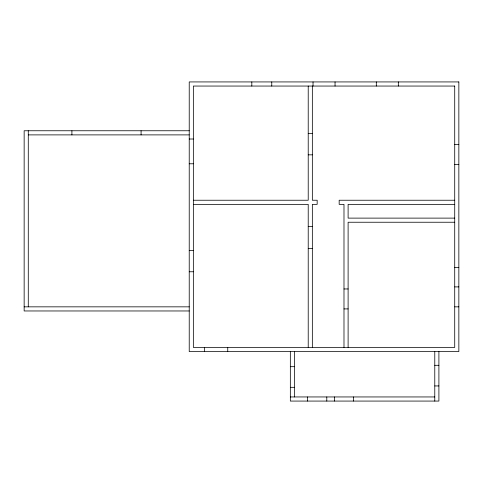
<?xml version="1.0" encoding="UTF-8"?>
<svg xmlns="http://www.w3.org/2000/svg" width="483" height="483" viewBox="0 0 483 483"><rect width="100%" height="100%" fill="white"/><g stroke="black" fill="none" stroke-linecap="round" stroke-linejoin="round"><path stroke-width="0.72" d="M189.227 130.76L24.15 130.76L24.15 310.967L189.227 310.967M308.22 133.513L312.344 133.513M28.28 134.89L189.227 134.89M189.227 139.013L193.351 139.013M454.72 144.52L458.85 144.52M308.22 154.838L312.344 154.838M189.227 163.779L193.351 163.779M454.72 164.468L458.85 164.468M193.351 200.234L308.22 200.234L308.22 86.052M454.72 200.234L339.169 200.234L339.169 204.357L343.987 204.357L343.987 347.422M193.351 204.357L308.22 204.357L308.22 347.422M454.72 204.357L348.11 204.357L348.11 218.117L454.72 218.117M454.72 222.24L348.11 222.24L348.11 347.422M308.22 226.37L312.344 226.37M308.22 248.377L312.344 248.377M189.227 250.442L193.351 250.442M454.72 267.636L458.85 267.636M189.227 271.766L193.351 271.766M454.72 286.896L458.85 286.896M343.987 288.961L348.11 288.961M24.15 306.844L189.227 306.844M454.72 306.844L458.85 306.844M343.987 308.909L348.11 308.909M434.778 365.305L438.902 365.305M290.337 366.682L294.461 366.682M434.778 385.941L438.902 385.941M290.337 387.318L294.461 387.318M290.337 396.948L434.778 396.948M438.902 351.552L438.902 401.071L290.337 401.071L290.337 351.552M434.778 351.552L434.778 401.071M398.324 81.929L398.324 86.052M376.311 81.929L376.311 86.052M353.616 396.948L353.616 401.071M335.045 81.929L335.045 86.052M334.357 396.948L334.357 401.071M326.792 396.948L326.792 401.071M313.032 81.929L313.032 86.052M312.344 86.052L312.344 200.234L317.162 200.234L317.162 204.357L312.344 204.357L312.344 347.422M307.532 396.948L307.532 401.071M294.461 351.552L294.461 396.948M271.766 81.929L271.766 86.052M251.818 81.929L251.818 86.052M227.747 347.422L227.747 351.552M204.357 347.422L204.357 351.552M141.078 130.76L141.078 134.89M71.907 130.76L71.907 134.89M28.28 130.76L28.28 306.844M458.85 81.929L189.227 81.929L189.227 351.552L458.85 351.552L458.85 81.929M454.72 86.052L193.351 86.052L193.351 347.422L454.72 347.422L454.72 86.052"/></g></svg>
